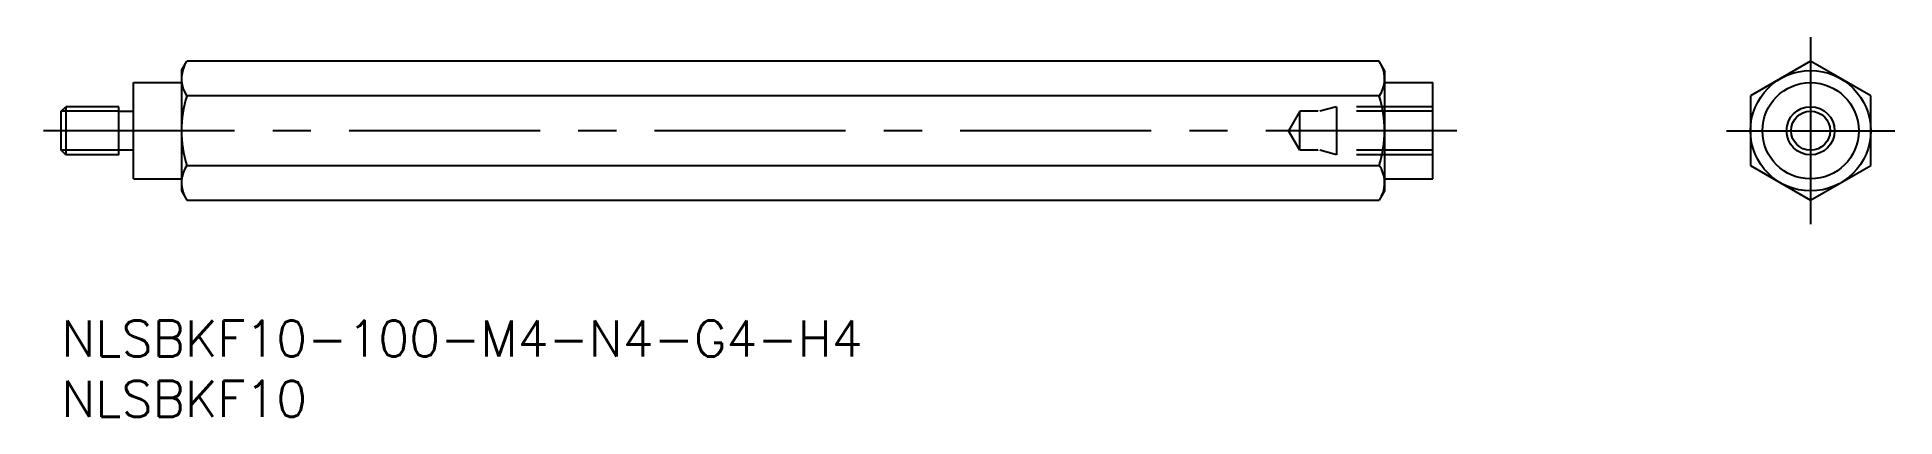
# Model space of a CAD drawing. Extents: x -2 to 152, y -8 to 24.
import ezdxf

# ---------------------------------------------------------------- set-up
doc = ezdxf.new("R2010")
doc.units = 0
doc.header["$LTSCALE"] = 0.5
doc.linetypes.add('CENTER', pattern=[50.8, 31.75, -6.35, 6.35, -6.35])
doc.linetypes.add('DASHED', pattern=[19.05, 12.7, -6.35])
for name, color, linetype in [('MSM_CENTER', 1, 'CENTER'), ('MSM_CONTINUOUS', 7, 'CONTINUOUS'), ('MSM_DASHED', 4, 'DASHED'), ('MSM_NARROW', 5, 'CONTINUOUS'), ('MSM_PART_NUMBER', 7, 'CONTINUOUS')]:
    doc.layers.add(name, color=color, linetype=linetype)
doc.styles.get("Standard").update_dxf_attribs({"font": 'txt.shx', "height": 3, "bigfont": 'bigfont.shx'})

# ---------------------------------------------------------------- blocks, each defined once
blk = doc.blocks.new('*U4')
at = {"layer": 'MSM_PART_NUMBER'}
blk.add_text('NLSBKF10-100-M4-N4-G4-H4', height=3, dxfattribs=at).set_placement((0, -3))
blk = doc.blocks.new('*U5')
at = {"layer": 'MSM_PART_NUMBER'}
blk.add_text('NLSBKF10', height=3, dxfattribs=at).set_placement((0, -8))

msp = doc.modelspace()

# ---------------------------------------------------------------- linework, layer by layer
at = {"layer": 'MSM_CENTER'}
for p, q in [((145.4, 23.55), (145.4, 8)), ((116, 15.77), (-2, 15.77)), ((138.4, 15.77), (152.4, 15.77))]:
    msp.add_line(p, q, dxfattribs=at)
at = {"layer": 'MSM_CONTINUOUS'}
for p, q in [((10, 20.77), (10.45, 21.55)), ((10, 20.77), (10, 10.77)), ((109.55, 21.55), (10.45, 21.55)), ((110, 20.77), (109.55, 21.55)), ((110, 20.77), (110, 10.77)), ((145.4, 21.55), (140.4, 18.66)), ((150.4, 18.66), (145.4, 21.55)), ((6, 11.78), (6, 19.77)), ((6, 19.77), (10, 19.77)), ((109.55, 18.66), (10.45, 18.66)), ((110, 19.77), (114, 19.77)), ((114, 11.77), (114, 19.77)), ((140.4, 18.66), (140.4, 12.89)), ((150.4, 12.89), (150.4, 18.66)), ((0, 17.39), (0.38, 17.77)), ((0, 14.15), (0, 17.39)), ((4.8, 17.77), (0.38, 17.77)), ((0.38, 17.77), (0.38, 13.77)), ((4.8, 13.77), (4.8, 17.77)), ((6, 17.37), (4.8, 17.37)), ((0.38, 13.77), (0, 14.15)), ((6, 14.17), (4.8, 14.17)), ((4.8, 13.77), (0.38, 13.77)), ((10.45, 12.89), (109.55, 12.89)), ((140.4, 12.89), (145.4, 10)), ((145.4, 10), (150.4, 12.89)), ((6, 11.77), (10, 11.77)), ((110, 11.77), (114, 11.77)), ((10, 10.77), (10.45, 10)), ((10.45, 10), (109.55, 10)), ((110, 10.77), (109.55, 10))]:
    msp.add_line(p, q, dxfattribs=at)
for radius in [5, 4, 1.62]:
    msp.add_circle((145.4, 15.77), radius, dxfattribs=at)
for centre, radius, start, end in [((12.56, 20.1), 2.56, 154.3842, 214.3842), ((107.44, 20.1), 2.56, 325.6158, 25.6158), ((19.55, 15.77), 9.55, 162.412, 197.588), ((100.45, 15.77), 9.55, 342.412, 17.588), ((12.56, 11.44), 2.56, 145.6158, 205.6158), ((107.44, 11.44), 2.56, 334.3842, 34.3842)]:
    msp.add_arc(centre, radius, start, end, dxfattribs=at)
at = {"layer": 'MSM_DASHED'}
for p, q in [((102.94, 17.39), (102, 15.77)), ((114, 17.39), (102.94, 17.39)), ((102.94, 14.15), (102.94, 17.39)), ((106, 17.77), (104.6, 17.39)), ((114, 17.77), (106, 17.77)), ((106, 17.77), (106, 13.77)), ((102.94, 14.15), (102, 15.77)), ((114, 14.15), (102.94, 14.15)), ((106, 13.77), (104.6, 14.15)), ((114, 13.77), (106, 13.77))]:
    msp.add_line(p, q, dxfattribs=at)
at = {"layer": 'MSM_NARROW'}
for p, q in [((4.8, 17.39), (0, 17.39)), ((4.8, 14.15), (0, 14.15))]:
    msp.add_line(p, q, dxfattribs=at)
msp.add_circle((145.4, 15.77), 2, dxfattribs=at)

# ---------------------------------------------------------------- block references
at = {"layer": 'MSM_CONTINUOUS'}
for name in ['*U4', '*U5']:
    msp.add_blockref(name, (0, 0), dxfattribs=at)

doc.saveas('drawing.dxf')
